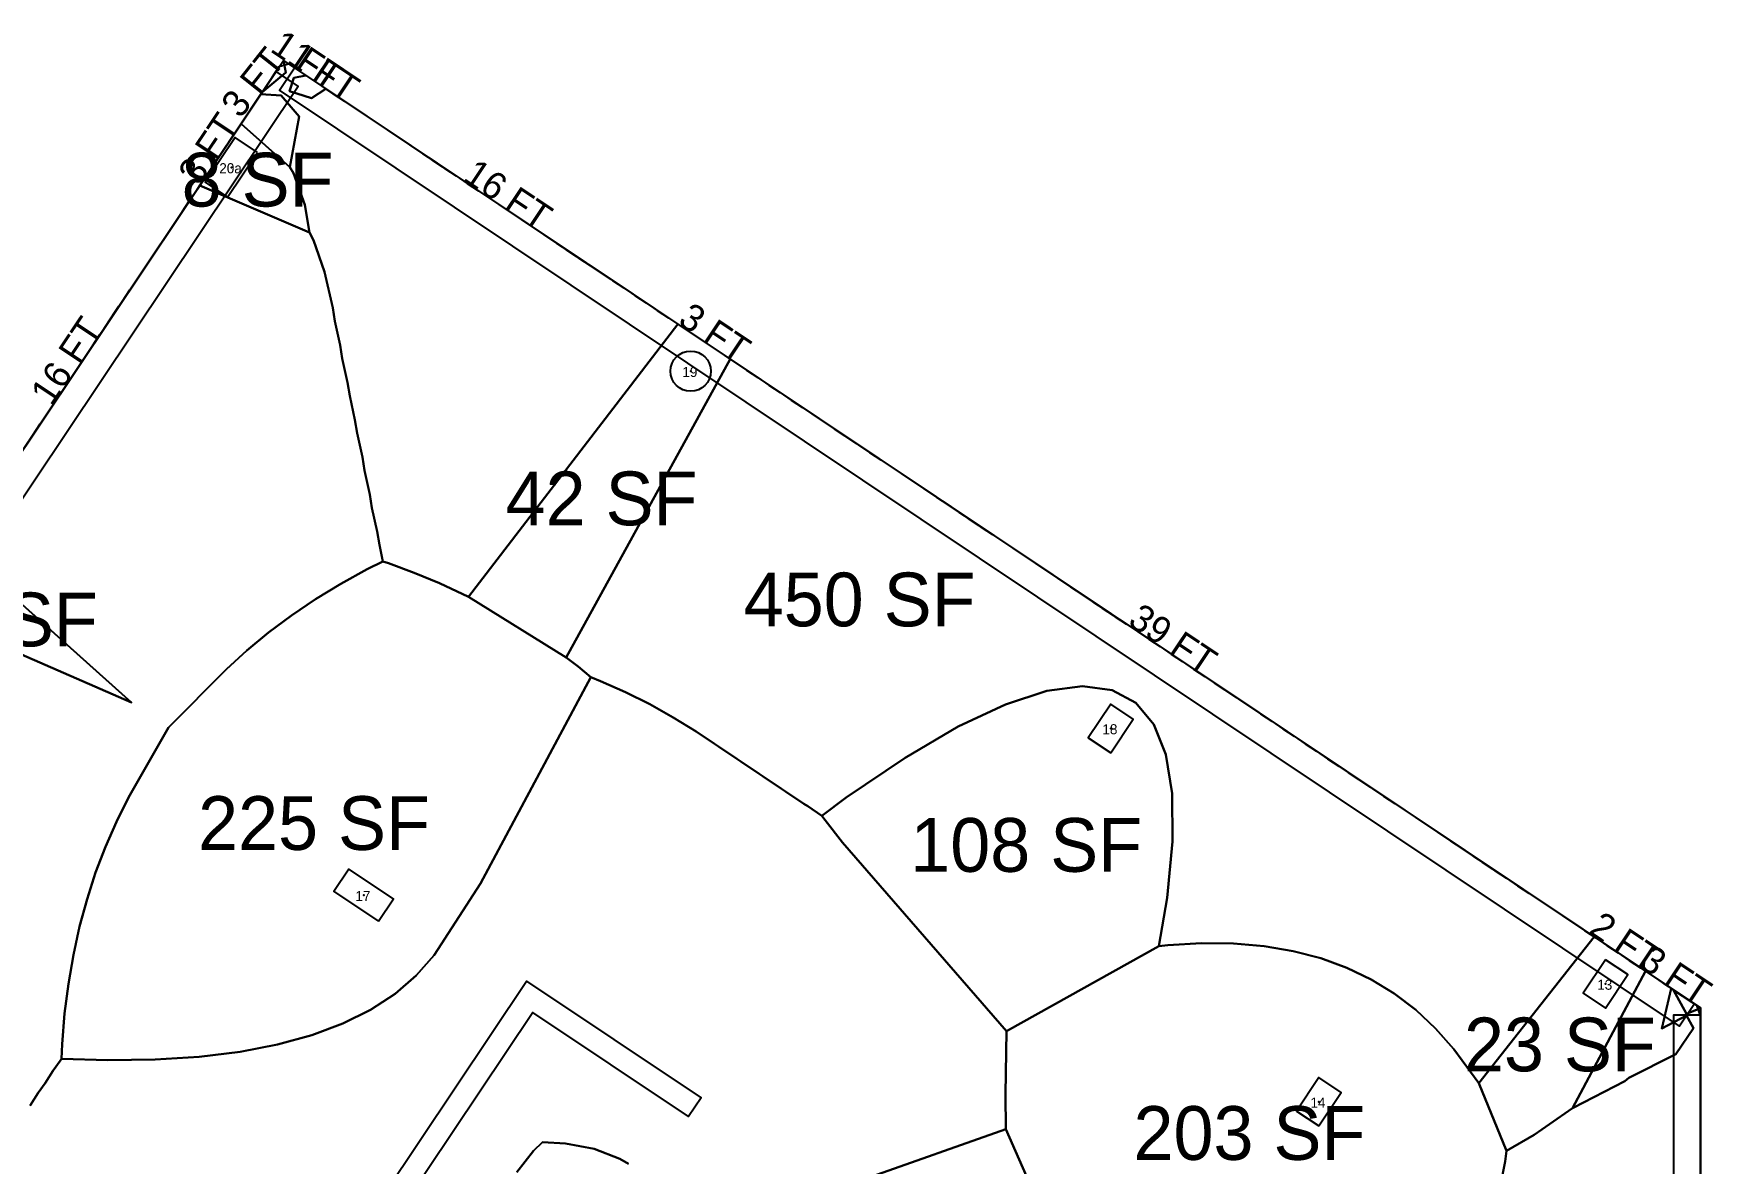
# Model space of a CAD drawing. Header units: metres. Extents: x 12833 to 16306, y 7445 to 23389.
# Drawn here: x 15535 to 16285, y 7960 to 8465 of the extents above; entities that cross this region are included whole.
import ezdxf
from ezdxf.enums import TextEntityAlignment as Align

# ---------------------------------------------------------------- set-up
doc = ezdxf.new("R2010")
doc.units = ezdxf.units.M
for name, color, linetype in [('BOUNDARY', 5, 'Continuous'), ('COLS', 92, 'Continuous'), ('FLOOR_0_AREA_LABELS', 3, 'Continuous'), ('FLOOR_0_BOUNDARY', 5, 'Continuous'), ('FLOOR_0_COLUMNS', 7, 'Continuous'), ('FLOOR_0_FASCADE_COLUMNS', 30, 'Continuous'), ('FLOOR_0_FASCADE_WALLS', 4, 'Continuous'), ('FLOOR_0_LARGE_TRIBUTARY', 6, 'Continuous'), ('FLOOR_0_TRIBUTARY_COL_16', 2, 'Continuous'), ('FLOOR_0_TRIBUTARY_COL_17', 2, 'Continuous'), ('FLOOR_0_TRIBUTARY_COL_18', 2, 'Continuous'), ('FLOOR_0_TRIBUTARY_COL_19', 2, 'Continuous'), ('FLOOR_0_TRIBUTARY_COL_6', 2, 'Continuous'), ('FLOOR_0_TRIBUTARY_COL_7', 2, 'Continuous'), ('FLOOR_0_TRIBUTARY_COL_8', 2, 'Continuous'), ('FLOOR_0_WALL_TRIBUTARY_3', 1, 'Continuous'), ('FLOOR_0_WALL_TRIBUTARY_4', 1, 'Continuous'), ('FLOOR_0_WALL_TRIBUTARY_5', 1, 'Continuous'), ('FLOOR_0_WALL_TRIBUTARY_6', 1, 'Continuous'), ('FLOOR_0_WALL_TRIBUTARY_7', 1, 'Continuous'), ('WALL', 4, 'Continuous')]:
    doc.layers.add(name, color=color, linetype=linetype)
doc.layers.add('COLUMN NUMBER', color=6, linetype='Continuous', lineweight=9)

msp = doc.modelspace()

# ---------------------------------------------------------------- linework, layer by layer
at = {"layer": 'BOUNDARY'}
msp.add_lwpolyline([(15171.41, 7741.7), (15646.93, 8452.61), (16279.42, 8029.55), (16279.42, 7480.93), (15171.41, 7480.93), (15171.41, 7741.7)], close=True, dxfattribs=at)
at = {"layer": 'COLS'}
for points in [[(15635.35, 8411.48), (15625.38, 8418.15), (15612.03, 8398.2), (15622.01, 8391.53)], [(16016.16, 8143.53), (16026.16, 8158.49), (16016.19, 8165.16), (16006.18, 8150.2)], [(15689.4, 8068.24), (15696.07, 8078.22), (15676.12, 8091.56), (15669.45, 8081.59)], [(16237.07, 8051.11), (16227.06, 8036.15), (16237.03, 8029.47), (16247.04, 8044.44)], [(16109.02, 7976.86), (16119.03, 7991.82), (16109.06, 7998.49), (16099.05, 7983.53)]]:
    msp.add_lwpolyline(points, close=True, dxfattribs=at)
msp.add_circle((15828.71, 8313.87), 9, dxfattribs=at)
at = {"layer": 'FLOOR_0_BOUNDARY'}
msp.add_lwpolyline([(15171.41, 7741.7), (15646.93, 8452.61), (16279.42, 8029.55), (16279.42, 7480.93), (15171.41, 7480.93), (15171.41, 7741.7)], close=True, dxfattribs=at)
at = {"layer": 'FLOOR_0_COLUMNS'}
for p in [(15623.69, 8404.84), (15828.71, 8313.87), (16016.17, 8154.35), (15682.76, 8079.9), (16237.05, 8040.29), (16109.04, 7987.67)]:
    msp.add_point(p, dxfattribs=at)
at = {"layer": 'FLOOR_0_FASCADE_COLUMNS'}
for points in [[(15608.41, 8395.02), (15611.74, 8400.01), (15615.08, 8405), (15618.42, 8409.99), (15621.75, 8414.97), (15625.09, 8419.96), (15628.42, 8424.95)], [(15823.74, 8334.34), (15828.73, 8331.01), (15833.71, 8327.67), (15838.7, 8324.33), (15843.69, 8321), (15848.68, 8317.66)], [(16232.69, 8060.8), (16237.68, 8057.47), (16242.66, 8054.13), (16247.65, 8050.8), (16252.64, 8047.46)]]:
    msp.add_lwpolyline(points, dxfattribs=at)
at = {"layer": 'FLOOR_0_FASCADE_WALLS'}
for points in [[(15628.42, 8424.95), (15631.76, 8429.93), (15635.1, 8434.92), (15638.43, 8439.91), (15641.77, 8444.9), (15645.1, 8449.88), (15649.19, 8451.1)], [(15649.19, 8451.1), (15654.17, 8447.76), (15659.16, 8444.42)], [(15659.16, 8444.42), (15664.15, 8441.09)], [(15664.15, 8441.09), (15669.14, 8437.75), (15674.12, 8434.42), (15679.11, 8431.08), (15684.1, 8427.75), (15689.09, 8424.41), (15694.07, 8421.07), (15699.06, 8417.74), (15704.05, 8414.4), (15709.03, 8411.07), (15714.02, 8407.73), (15719.01, 8404.39), (15724, 8401.06), (15728.98, 8397.72), (15733.97, 8394.39), (15738.96, 8391.05), (15743.94, 8387.72), (15748.93, 8384.38), (15753.92, 8381.04), (15758.91, 8377.71), (15763.89, 8374.37), (15768.88, 8371.04), (15773.87, 8367.7), (15778.85, 8364.36), (15783.84, 8361.03), (15788.83, 8357.69), (15793.82, 8354.36), (15798.8, 8351.02), (15803.79, 8347.69), (15808.78, 8344.35), (15813.77, 8341.01), (15818.75, 8337.68), (15823.74, 8334.34)], [(15535.02, 8285.31), (15538.36, 8290.29), (15541.69, 8295.28), (15545.03, 8300.27), (15548.36, 8305.25), (15551.7, 8310.24), (15555.03, 8315.23), (15558.37, 8320.22), (15561.71, 8325.2), (15565.04, 8330.19), (15568.38, 8335.18), (15571.71, 8340.17), (15575.05, 8345.15), (15578.39, 8350.14), (15581.72, 8355.13), (15585.06, 8360.11), (15588.39, 8365.1), (15591.73, 8370.09), (15595.07, 8375.08), (15598.4, 8380.06), (15601.74, 8385.05), (15605.07, 8390.04), (15608.41, 8395.02)], [(15848.68, 8317.66), (15853.66, 8314.33), (15858.65, 8310.99), (15863.64, 8307.66), (15868.62, 8304.32), (15873.61, 8300.98), (15878.6, 8297.65), (15883.59, 8294.31), (15888.57, 8290.98), (15893.56, 8287.64), (15898.55, 8284.3), (15903.53, 8280.97), (15908.52, 8277.63), (15913.51, 8274.3), (15918.5, 8270.96), (15923.48, 8267.63), (15928.47, 8264.29), (15933.46, 8260.95), (15938.44, 8257.62), (15943.43, 8254.28), (15948.42, 8250.95), (15953.41, 8247.61), (15958.39, 8244.27), (15963.38, 8240.94), (15968.37, 8237.6), (15973.36, 8234.27), (15978.34, 8230.93), (15983.33, 8227.6), (15988.32, 8224.26), (15993.3, 8220.92), (15998.29, 8217.59), (16003.28, 8214.25), (16008.27, 8210.92), (16013.25, 8207.58), (16018.24, 8204.24), (16023.23, 8200.91), (16028.21, 8197.57), (16033.2, 8194.24), (16038.19, 8190.9), (16043.18, 8187.57), (16048.16, 8184.23), (16053.15, 8180.89), (16058.14, 8177.56), (16063.12, 8174.22), (16068.11, 8170.89), (16073.1, 8167.55), (16078.09, 8164.21), (16083.07, 8160.88), (16088.06, 8157.54), (16093.05, 8154.21), (16098.04, 8150.87), (16103.02, 8147.53), (16108.01, 8144.2), (16113, 8140.86), (16117.98, 8137.53), (16122.97, 8134.19), (16127.96, 8130.86), (16132.95, 8127.52), (16137.93, 8124.18), (16142.92, 8120.85), (16147.91, 8117.51), (16152.89, 8114.18), (16157.88, 8110.84), (16162.87, 8107.5), (16167.86, 8104.17), (16172.84, 8100.83), (16177.83, 8097.5), (16182.82, 8094.16), (16187.8, 8090.83), (16192.79, 8087.49), (16197.78, 8084.15), (16202.77, 8080.82), (16207.75, 8077.48), (16212.74, 8074.15), (16217.73, 8070.81), (16222.72, 8067.47), (16227.7, 8064.14), (16232.69, 8060.8)], [(16252.64, 8047.46), (16257.63, 8044.12), (16262.61, 8040.79), (16267.6, 8037.45), (16272.59, 8034.12), (16277.57, 8030.78)], [(16277.57, 8030.78), (16279.42, 8025.77), (16279.42, 8019.77), (16279.42, 8013.77), (16279.42, 8007.77), (16279.42, 8001.77), (16279.42, 7995.77), (16279.42, 7989.77), (16279.42, 7983.77), (16279.42, 7977.77), (16279.42, 7971.77), (16279.42, 7965.77), (16279.42, 7959.77)]]:
    msp.add_lwpolyline(points, dxfattribs=at)
at = {"layer": 'FLOOR_0_LARGE_TRIBUTARY'}
for points in [[(15705.36, 8223.89), (15693.77, 8228.14), (15691.33, 8228.93), (15689.77, 8236.27), (15688.75, 8242.23), (15686.46, 8252.92), (15685.46, 8258.88), (15683.14, 8269.58), (15682.16, 8275.54), (15679.83, 8286.23), (15678.87, 8292.2), (15676.51, 8302.89), (15675.58, 8308.87), (15673.19, 8319.55), (15672.29, 8325.54), (15669.86, 8336.21), (15669.01, 8342.21), (15665.28, 8358.21), (15660.33, 8372.4), (15658.61, 8375.85), (15656.45, 8388.19), (15651.48, 8402.34), (15649.84, 8404.99), (15653.89, 8427.52), (15645.91, 8436.99), (15636.85, 8437.54), (15637.33, 8438.27), (15647.99, 8447.25), (15646.93, 8452.61), (15646.93, 8452.61), (15656.9, 8445.94), (15651.54, 8444.87), (15649.64, 8438.92), (15659.43, 8435.81), (15665.88, 8439.93), (15673.3, 8434.97), (15683.28, 8428.29), (15693.25, 8421.62), (15703.23, 8414.95), (15713.2, 8408.28), (15723.17, 8401.61), (15733.15, 8394.94), (15743.12, 8388.26), (15753.1, 8381.59), (15763.07, 8374.92), (15773.05, 8368.25), (15783.02, 8361.58), (15793, 8354.91), (15802.97, 8348.23), (15823.01, 8334.83), (15729.61, 8213.18), (15716.66, 8219.2), (15705.36, 8223.89)], [(15647.99, 8447.25), (15637.33, 8438.27), (15646.93, 8452.61), (15647.99, 8447.25)], [(15651.54, 8444.87), (15656.9, 8445.94), (15665.88, 8439.93), (15659.43, 8435.81), (15649.64, 8438.92), (15651.54, 8444.87)], [(15636.85, 8437.54), (15645.91, 8436.99), (15653.89, 8427.52), (15649.84, 8404.99), (15628.03, 8424.36), (15636.85, 8437.54)], [(15729.61, 8213.18), (15823.01, 8334.83), (15846.27, 8319.27), (15773.2, 8185.99), (15729.61, 8213.18)], [(15862.82, 8308.2), (15872.79, 8301.53), (15882.76, 8294.86), (15892.74, 8288.19), (15902.71, 8281.52), (15912.69, 8274.85), (15922.66, 8268.17), (15932.64, 8261.5), (15942.61, 8254.83), (15952.59, 8248.16), (15962.56, 8241.49), (15972.53, 8234.82), (15982.51, 8228.14), (15992.48, 8221.47), (16002.46, 8214.8), (16012.43, 8208.13), (16022.41, 8201.46), (16032.38, 8194.79), (16042.36, 8188.11), (16052.33, 8181.44), (16062.3, 8174.77), (16072.28, 8168.1), (16082.25, 8161.43), (16092.23, 8154.76), (16102.2, 8148.08), (16112.18, 8141.41), (16122.15, 8134.74), (16132.12, 8128.07), (16142.1, 8121.4), (16152.07, 8114.73), (16162.05, 8108.05), (16172.02, 8101.38), (16182, 8094.71), (16191.97, 8088.04), (16201.95, 8081.37), (16211.92, 8074.7), (16231.9, 8061.33), (16180.46, 7995.94), (16169.4, 8011.13), (16161.19, 8020.44), (16152.31, 8028.74), (16142.74, 8036.01), (16132.48, 8042.27), (16121.55, 8047.51), (16109.94, 8051.73), (16097.65, 8054.94), (16084.67, 8057.12), (16071.01, 8058.29), (16056.68, 8058.44), (16041.66, 8057.57), (16037.6, 8057.08), (16041.36, 8078.7), (16043.8, 8103.93), (16043.62, 8125.26), (16040.83, 8142.67), (16035.43, 8156.18), (16027.42, 8165.78), (16016.79, 8171.47), (16003.54, 8173.25), (15987.68, 8171.13), (15969.21, 8165.09), (15948.12, 8155.15), (15924.42, 8141.3), (15898.1, 8123.54), (15887.21, 8115.38), (15881.03, 8119.59), (15879.17, 8120.74), (15871.05, 8126.27), (15869.2, 8127.41), (15861.08, 8132.94), (15859.22, 8134.08), (15851.1, 8139.61), (15849.25, 8140.76), (15841.13, 8146.28), (15839.27, 8147.43), (15831.16, 8152.95), (15820.94, 8159.26), (15810.42, 8165.13), (15799.61, 8170.54), (15788.5, 8175.52), (15784.2, 8177.23), (15778.42, 8182.03), (15773.2, 8185.99), (15846.27, 8319.27), (15862.82, 8308.2)], [(15548.11, 8013.41), (15549.28, 8027.07), (15550.98, 8040.36), (15553.21, 8053.31), (15555.98, 8065.9), (15559.28, 8078.13), (15563.11, 8090), (15567.47, 8101.52), (15572.36, 8112.69), (15577.78, 8123.5), (15595.65, 8154.85), (15621.5, 8180.87), (15630.65, 8189.19), (15640.33, 8197.15), (15650.55, 8204.76), (15661.29, 8212.01), (15672.57, 8218.9), (15684.38, 8225.44), (15691.33, 8228.93), (15693.77, 8228.14), (15705.36, 8223.89), (15716.66, 8219.2), (15729.61, 8213.18), (15773.2, 8185.99), (15778.42, 8182.03), (15784.2, 8177.23), (15734.89, 8085.14), (15714.18, 8053.15), (15706.19, 8044.05), (15696.75, 8035.93), (15685.83, 8028.79), (15673.46, 8022.63), (15659.63, 8017.45), (15644.33, 8013.25), (15627.56, 8010.02), (15609.34, 8007.78), (15589.65, 8006.51), (15568.5, 8006.22), (15547.81, 8006.85), (15548.11, 8013.41)], [(15898.1, 8123.54), (15924.42, 8141.3), (15948.12, 8155.15), (15969.21, 8165.09), (15987.68, 8171.13), (16003.54, 8173.25), (16016.79, 8171.47), (16027.42, 8165.78), (16035.43, 8156.18), (16040.83, 8142.67), (16043.62, 8125.26), (16043.8, 8103.93), (16041.36, 8078.7), (16037.6, 8057.08), (15969.61, 8019.19), (15896.49, 8103.46), (15888.67, 8113.36), (15887.21, 8115.38), (15898.1, 8123.54)], [(16222.63, 7984.94), (16222.34, 7984.83), (16254.86, 8045.97), (16266.33, 8038.3), (16262.19, 8020.34), (16273.12, 8026.18), (16276.36, 8020.5), (16268.42, 8008.94), (16247.45, 7998.31), (16245.67, 7996.94), (16222.63, 7984.94)], [(16279.42, 8029.55), (16279.42, 8029.51), (16273.12, 8026.9), (16267.42, 8037.57), (16279.42, 8029.55)]]:
    msp.add_lwpolyline(points, close=True, dxfattribs=at)
for points in [[(15533.51, 8283.04), (15540.18, 8293.02), (15546.85, 8302.99), (15553.52, 8312.97), (15560.19, 8322.94), (15566.87, 8332.92), (15573.54, 8342.89), (15580.21, 8352.87), (15586.88, 8362.84), (15593.55, 8372.81), (15600.22, 8382.79), (15609.61, 8396.82), (15658.61, 8375.85), (15660.33, 8372.4), (15665.28, 8358.21), (15669.01, 8342.21), (15669.86, 8336.21), (15672.29, 8325.54), (15673.19, 8319.55), (15675.58, 8308.87), (15676.51, 8302.89), (15678.87, 8292.2), (15679.83, 8286.23), (15682.16, 8275.54), (15683.14, 8269.58), (15685.46, 8258.88), (15686.46, 8252.92), (15688.75, 8242.23), (15689.77, 8236.27), (15691.33, 8228.93), (15684.38, 8225.44), (15672.57, 8218.9), (15661.29, 8212.01), (15650.55, 8204.76), (15640.33, 8197.15), (15630.65, 8189.19), (15621.5, 8180.87), (15595.65, 8154.85), (15577.78, 8123.5), (15572.36, 8112.69), (15567.47, 8101.52), (15563.11, 8090), (15559.28, 8078.13), (15555.98, 8065.9), (15553.21, 8053.31), (15550.98, 8040.36), (15549.28, 8027.07), (15548.11, 8013.41), (15547.81, 8006.85), (15547.26, 8005.99), (15544.19, 8001.6), (15540.59, 7996.01), (15537.51, 7991.63), (15533.92, 7986.04)], [(15483.17, 8207.78), (15579.07, 8165.94), (15501.57, 8235.29)], [(15533.92, 7986.04), (15537.51, 7991.63), (15540.59, 7996.01), (15544.19, 8001.6), (15547.26, 8005.99), (15547.81, 8006.85), (15568.5, 8006.22), (15589.65, 8006.51), (15609.34, 8007.78), (15627.56, 8010.02), (15644.33, 8013.25), (15659.63, 8017.45), (15673.46, 8022.63), (15685.83, 8028.79), (15696.75, 8035.93), (15706.19, 8044.05), (15714.18, 8053.15), (15734.89, 8085.14), (15784.2, 8177.23), (15788.5, 8175.52), (15799.61, 8170.54), (15810.42, 8165.13), (15820.94, 8159.26), (15831.16, 8152.95), (15839.27, 8147.43), (15841.13, 8146.28), (15849.25, 8140.76), (15851.1, 8139.61), (15859.22, 8134.08), (15861.08, 8132.94), (15869.2, 8127.41), (15871.05, 8126.27), (15879.17, 8120.74), (15881.03, 8119.59), (15887.21, 8115.38), (15888.67, 8113.36), (15896.49, 8103.46), (15969.61, 8019.19), (15969.16, 7991.03), (15969.39, 7975.51), (15907.01, 7953.36)], [(16005.08, 7894.12), (15969.39, 7975.51), (15969.16, 7991.03), (15969.61, 8019.19), (15969.61, 8019.19), (16037.6, 8057.08), (16041.66, 8057.57), (16056.68, 8058.44), (16071.01, 8058.29), (16084.67, 8057.12), (16097.65, 8054.94), (16109.94, 8051.73), (16121.55, 8047.51), (16132.48, 8042.27), (16142.74, 8036.01), (16152.31, 8028.74), (16161.19, 8020.44), (16169.4, 8011.13), (16180.46, 7995.94), (16192.83, 7965.84), (16192.24, 7960.94), (16189.93, 7948.94)], [(16189.93, 7948.94), (16192.24, 7960.94), (16192.83, 7965.84), (16205.13, 7972.94), (16222.34, 7984.83), (16222.63, 7984.94), (16245.67, 7996.94), (16247.45, 7998.31), (16268.42, 8008.94), (16276.36, 8020.5), (16273.12, 8026.18), (16262.19, 8020.34), (16266.33, 8038.3), (16267.42, 8037.57), (16273.12, 8026.9), (16279.42, 8029.51), (16279.42, 8020.66), (16279.42, 8008.94), (16279.42, 7996.94), (16279.42, 7984.94), (16279.42, 7972.94), (16279.42, 7960.94), (16279.42, 7948.94)], [(15907.01, 7953.36), (15969.39, 7975.51), (16005.08, 7894.12)], [(15751.04, 7956.31), (15758.56, 7965.71), (15762.6, 7969.57), (15772.8, 7969.09), (15785.56, 7966.59), (15797.09, 7962.23), (15800.94, 7959.91)], [(15800.94, 7959.91), (15797.09, 7962.23), (15785.56, 7966.59), (15772.8, 7969.09), (15762.6, 7969.57), (15758.56, 7965.71), (15751.04, 7956.31)]]:
    msp.add_lwpolyline(points, dxfattribs=at)
at = {"layer": 'FLOOR_0_TRIBUTARY_COL_16'}
msp.add_lwpolyline([(16005.08, 7894.12), (15969.39, 7975.51), (15969.16, 7991.03), (15969.61, 8019.19), (15969.61, 8019.19), (16037.6, 8057.08), (16041.66, 8057.57), (16056.68, 8058.44), (16071.01, 8058.29), (16084.67, 8057.12), (16097.65, 8054.94), (16109.94, 8051.73), (16121.55, 8047.51), (16132.48, 8042.27), (16142.74, 8036.01), (16152.31, 8028.74), (16161.19, 8020.44), (16169.4, 8011.13), (16180.46, 7995.94), (16192.83, 7965.84), (16192.24, 7960.94), (16189.93, 7948.94)], dxfattribs=at)
at = {"layer": 'FLOOR_0_TRIBUTARY_COL_17'}
msp.add_lwpolyline([(15548.11, 8013.41), (15549.28, 8027.07), (15550.98, 8040.36), (15553.21, 8053.31), (15555.98, 8065.9), (15559.28, 8078.13), (15563.11, 8090), (15567.47, 8101.52), (15572.36, 8112.69), (15577.78, 8123.5), (15595.65, 8154.85), (15621.5, 8180.87), (15630.65, 8189.19), (15640.33, 8197.15), (15650.55, 8204.76), (15661.29, 8212.01), (15672.57, 8218.9), (15684.38, 8225.44), (15691.33, 8228.93), (15693.77, 8228.14), (15705.36, 8223.89), (15716.66, 8219.2), (15729.61, 8213.18), (15773.2, 8185.99), (15778.42, 8182.03), (15784.2, 8177.23), (15734.89, 8085.14), (15714.18, 8053.15), (15706.19, 8044.05), (15696.75, 8035.93), (15685.83, 8028.79), (15673.46, 8022.63), (15659.63, 8017.45), (15644.33, 8013.25), (15627.56, 8010.02), (15609.34, 8007.78), (15589.65, 8006.51), (15568.5, 8006.22), (15547.81, 8006.85), (15548.11, 8013.41)], close=True, dxfattribs=at)
at = {"layer": 'FLOOR_0_TRIBUTARY_COL_18'}
msp.add_lwpolyline([(15898.1, 8123.54), (15924.42, 8141.3), (15948.12, 8155.15), (15969.21, 8165.09), (15987.68, 8171.13), (16003.54, 8173.25), (16016.79, 8171.47), (16027.42, 8165.78), (16035.43, 8156.18), (16040.83, 8142.67), (16043.62, 8125.26), (16043.8, 8103.93), (16041.36, 8078.7), (16037.6, 8057.08), (15969.61, 8019.19), (15896.49, 8103.46), (15888.67, 8113.36), (15887.21, 8115.38), (15898.1, 8123.54)], close=True, dxfattribs=at)
at = {"layer": 'FLOOR_0_TRIBUTARY_COL_19'}
msp.add_lwpolyline([(15729.61, 8213.18), (15823.01, 8334.83), (15846.27, 8319.27), (15773.2, 8185.99), (15729.61, 8213.18)], close=True, dxfattribs=at)
at = {"layer": 'FLOOR_0_TRIBUTARY_COL_6'}
msp.add_lwpolyline([(15579.07, 8165.94), (15483.17, 8207.78), (15501.57, 8235.29), (15579.07, 8165.94)], close=True, dxfattribs=at)
at = {"layer": 'FLOOR_0_TRIBUTARY_COL_7'}
msp.add_lwpolyline([(15649.84, 8404.99), (15651.48, 8402.34), (15656.45, 8388.19), (15658.61, 8375.85), (15609.61, 8396.82), (15628.03, 8424.36), (15649.84, 8404.99)], close=True, dxfattribs=at)
at = {"layer": 'FLOOR_0_TRIBUTARY_COL_8'}
msp.add_lwpolyline([(16180.46, 7995.94), (16231.9, 8061.33), (16254.86, 8045.97), (16222.34, 7984.83), (16205.13, 7972.94), (16192.83, 7965.84), (16180.46, 7995.94)], close=True, dxfattribs=at)
at = {"layer": 'FLOOR_0_WALL_TRIBUTARY_3'}
msp.add_lwpolyline([(16189.93, 7948.94), (16192.24, 7960.94), (16192.83, 7965.84), (16205.13, 7972.94), (16222.34, 7984.83), (16222.63, 7984.94), (16245.67, 7996.94), (16247.45, 7998.31), (16268.42, 8008.94), (16276.36, 8020.5), (16273.12, 8026.18), (16262.19, 8020.34), (16266.33, 8038.3), (16267.42, 8037.57), (16273.12, 8026.9), (16279.42, 8029.51), (16279.42, 8020.66), (16279.42, 8008.94), (16279.42, 7996.94), (16279.42, 7984.94), (16279.42, 7972.94), (16279.42, 7960.94), (16279.42, 7948.94)], dxfattribs=at)
at = {"layer": 'FLOOR_0_WALL_TRIBUTARY_4'}
for points in [[(15705.36, 8223.89), (15693.77, 8228.14), (15691.33, 8228.93), (15689.77, 8236.27), (15688.75, 8242.23), (15686.46, 8252.92), (15685.46, 8258.88), (15683.14, 8269.58), (15682.16, 8275.54), (15679.83, 8286.23), (15678.87, 8292.2), (15676.51, 8302.89), (15675.58, 8308.87), (15673.19, 8319.55), (15672.29, 8325.54), (15669.86, 8336.21), (15669.01, 8342.21), (15665.28, 8358.21), (15660.33, 8372.4), (15658.61, 8375.85), (15656.45, 8388.19), (15651.48, 8402.34), (15649.84, 8404.99), (15653.89, 8427.52), (15645.91, 8436.99), (15636.85, 8437.54), (15637.33, 8438.27), (15647.99, 8447.25), (15646.93, 8452.61), (15646.93, 8452.61), (15656.9, 8445.94), (15651.54, 8444.87), (15649.64, 8438.92), (15659.43, 8435.81), (15665.88, 8439.93), (15673.3, 8434.97), (15683.28, 8428.29), (15693.25, 8421.62), (15703.23, 8414.95), (15713.2, 8408.28), (15723.17, 8401.61), (15733.15, 8394.94), (15743.12, 8388.26), (15753.1, 8381.59), (15763.07, 8374.92), (15773.05, 8368.25), (15783.02, 8361.58), (15793, 8354.91), (15802.97, 8348.23), (15823.01, 8334.83), (15729.61, 8213.18), (15716.66, 8219.2), (15705.36, 8223.89)], [(15862.82, 8308.2), (15872.79, 8301.53), (15882.76, 8294.86), (15892.74, 8288.19), (15902.71, 8281.52), (15912.69, 8274.85), (15922.66, 8268.17), (15932.64, 8261.5), (15942.61, 8254.83), (15952.59, 8248.16), (15962.56, 8241.49), (15972.53, 8234.82), (15982.51, 8228.14), (15992.48, 8221.47), (16002.46, 8214.8), (16012.43, 8208.13), (16022.41, 8201.46), (16032.38, 8194.79), (16042.36, 8188.11), (16052.33, 8181.44), (16062.3, 8174.77), (16072.28, 8168.1), (16082.25, 8161.43), (16092.23, 8154.76), (16102.2, 8148.08), (16112.18, 8141.41), (16122.15, 8134.74), (16132.12, 8128.07), (16142.1, 8121.4), (16152.07, 8114.73), (16162.05, 8108.05), (16172.02, 8101.38), (16182, 8094.71), (16191.97, 8088.04), (16201.95, 8081.37), (16211.92, 8074.7), (16231.9, 8061.33), (16180.46, 7995.94), (16169.4, 8011.13), (16161.19, 8020.44), (16152.31, 8028.74), (16142.74, 8036.01), (16132.48, 8042.27), (16121.55, 8047.51), (16109.94, 8051.73), (16097.65, 8054.94), (16084.67, 8057.12), (16071.01, 8058.29), (16056.68, 8058.44), (16041.66, 8057.57), (16037.6, 8057.08), (16041.36, 8078.7), (16043.8, 8103.93), (16043.62, 8125.26), (16040.83, 8142.67), (16035.43, 8156.18), (16027.42, 8165.78), (16016.79, 8171.47), (16003.54, 8173.25), (15987.68, 8171.13), (15969.21, 8165.09), (15948.12, 8155.15), (15924.42, 8141.3), (15898.1, 8123.54), (15887.21, 8115.38), (15881.03, 8119.59), (15879.17, 8120.74), (15871.05, 8126.27), (15869.2, 8127.41), (15861.08, 8132.94), (15859.22, 8134.08), (15851.1, 8139.61), (15849.25, 8140.76), (15841.13, 8146.28), (15839.27, 8147.43), (15831.16, 8152.95), (15820.94, 8159.26), (15810.42, 8165.13), (15799.61, 8170.54), (15788.5, 8175.52), (15784.2, 8177.23), (15778.42, 8182.03), (15773.2, 8185.99), (15846.27, 8319.27), (15862.82, 8308.2)], [(16222.63, 7984.94), (16222.34, 7984.83), (16254.86, 8045.97), (16266.33, 8038.3), (16262.19, 8020.34), (16273.12, 8026.18), (16276.36, 8020.5), (16268.42, 8008.94), (16247.45, 7998.31), (16245.67, 7996.94), (16222.63, 7984.94)], [(16279.42, 8029.55), (16279.42, 8029.51), (16273.12, 8026.9), (16267.42, 8037.57), (16279.42, 8029.55)]]:
    msp.add_lwpolyline(points, close=True, dxfattribs=at)
at = {"layer": 'FLOOR_0_WALL_TRIBUTARY_5'}
for points in [[(15647.99, 8447.25), (15637.33, 8438.27), (15646.93, 8452.61), (15647.99, 8447.25)], [(15651.54, 8444.87), (15656.9, 8445.94), (15665.88, 8439.93), (15659.43, 8435.81), (15649.64, 8438.92), (15651.54, 8444.87)], [(15636.85, 8437.54), (15645.91, 8436.99), (15653.89, 8427.52), (15649.84, 8404.99), (15628.03, 8424.36), (15636.85, 8437.54)]]:
    msp.add_lwpolyline(points, close=True, dxfattribs=at)
for points in [[(15533.51, 8283.04), (15540.18, 8293.02), (15546.85, 8302.99), (15553.52, 8312.97), (15560.19, 8322.94), (15566.87, 8332.92), (15573.54, 8342.89), (15580.21, 8352.87), (15586.88, 8362.84), (15593.55, 8372.81), (15600.22, 8382.79), (15609.61, 8396.82), (15658.61, 8375.85), (15660.33, 8372.4), (15665.28, 8358.21), (15669.01, 8342.21), (15669.86, 8336.21), (15672.29, 8325.54), (15673.19, 8319.55), (15675.58, 8308.87), (15676.51, 8302.89), (15678.87, 8292.2), (15679.83, 8286.23), (15682.16, 8275.54), (15683.14, 8269.58), (15685.46, 8258.88), (15686.46, 8252.92), (15688.75, 8242.23), (15689.77, 8236.27), (15691.33, 8228.93), (15684.38, 8225.44), (15672.57, 8218.9), (15661.29, 8212.01), (15650.55, 8204.76), (15640.33, 8197.15), (15630.65, 8189.19), (15621.5, 8180.87), (15595.65, 8154.85), (15577.78, 8123.5), (15572.36, 8112.69), (15567.47, 8101.52), (15563.11, 8090), (15559.28, 8078.13), (15555.98, 8065.9), (15553.21, 8053.31), (15550.98, 8040.36), (15549.28, 8027.07), (15548.11, 8013.41), (15547.81, 8006.85), (15547.26, 8005.99), (15544.19, 8001.6), (15540.59, 7996.01), (15537.51, 7991.63), (15533.92, 7986.04)], [(15483.17, 8207.78), (15579.07, 8165.94), (15501.57, 8235.29)]]:
    msp.add_lwpolyline(points, dxfattribs=at)
at = {"layer": 'FLOOR_0_WALL_TRIBUTARY_6'}
for points in [[(15907.01, 7953.36), (15969.39, 7975.51), (16005.08, 7894.12)], [(15751.04, 7956.31), (15758.56, 7965.71), (15762.6, 7969.57), (15772.8, 7969.09), (15785.56, 7966.59), (15797.09, 7962.23), (15800.94, 7959.91)]]:
    msp.add_lwpolyline(points, dxfattribs=at)
at = {"layer": 'FLOOR_0_WALL_TRIBUTARY_7'}
for points in [[(15533.92, 7986.04), (15537.51, 7991.63), (15540.59, 7996.01), (15544.19, 8001.6), (15547.26, 8005.99), (15547.81, 8006.85), (15568.5, 8006.22), (15589.65, 8006.51), (15609.34, 8007.78), (15627.56, 8010.02), (15644.33, 8013.25), (15659.63, 8017.45), (15673.46, 8022.63), (15685.83, 8028.79), (15696.75, 8035.93), (15706.19, 8044.05), (15714.18, 8053.15), (15734.89, 8085.14), (15784.2, 8177.23), (15788.5, 8175.52), (15799.61, 8170.54), (15810.42, 8165.13), (15820.94, 8159.26), (15831.16, 8152.95), (15839.27, 8147.43), (15841.13, 8146.28), (15849.25, 8140.76), (15851.1, 8139.61), (15859.22, 8134.08), (15861.08, 8132.94), (15869.2, 8127.41), (15871.05, 8126.27), (15879.17, 8120.74), (15881.03, 8119.59), (15887.21, 8115.38), (15888.67, 8113.36), (15896.49, 8103.46), (15969.61, 8019.19), (15969.16, 7991.03), (15969.39, 7975.51), (15907.01, 7953.36)], [(15800.94, 7959.91), (15797.09, 7962.23), (15785.56, 7966.59), (15772.8, 7969.09), (15762.6, 7969.57), (15758.56, 7965.71), (15751.04, 7956.31)]]:
    msp.add_lwpolyline(points, dxfattribs=at)
at = {"layer": 'WALL'}
for points in [[(15643.59, 8447.62), (15653.56, 8440.95), (15182.4, 7736.54), (15172.43, 7743.22)], [(16276.75, 8031.33), (16270.08, 8021.36), (15645.24, 8439.3), (15651.91, 8449.27)], [(15605.2, 7798.8), (15596.89, 7804.36), (15755.49, 8041.48), (15833.36, 7989.39), (15827.8, 7981.08), (15758.24, 8027.6)], [(16267.42, 7486.94), (16279.42, 7486.94), (16279.42, 8026.34), (16267.42, 8026.34)]]:
    msp.add_lwpolyline(points, close=True, dxfattribs=at)

# ---------------------------------------------------------------- texts
at = {"layer": 'COLUMN NUMBER', "char_height": 4.5, "attachment_point": 1}
for s, insert, width in [('20a', (15618.31, 8406.73), 12.8775), ('19', (15825.01, 8315.77), 8.787), ('18', (16012.48, 8156.24), 8.787), ('17', (15679.06, 8081.79), 8.787), ('13', (16233.36, 8042.18), 8.787), ('14', (16105.35, 7989.57), 8.787)]:
    msp.add_mtext(s, dxfattribs=dict(at, insert=insert, width=width))
at = {"layer": 'FLOOR_0_AREA_LABELS'}
for s, p in [('8 SF', (15635.4, 8399.38)), ('42 SF', (15788.91, 8257.07)), ('450 SF', (15904.11, 8211.94)), ('12 SF', (15521.27, 8203.01)), ('225 SF', (15660.58, 8112.11)), ('108 SF', (15978.45, 8102.34)), ('23 SF', (16216.67, 8013.26)), ('203 SF', (16078.09, 7973.72))]:
    msp.add_text(s, height=24, dxfattribs=at).set_placement(p, align=Align.MIDDLE_CENTER)
at = {"layer": 'FLOOR_0_FASCADE_COLUMNS'}
for s, rotation, p in [('3 FT', 56.22219, (15613.43, 8413.32)), ('3 FT', -33.77781, (15839.54, 8330.99)), ('2 FT', -33.77781, (16246, 8059.12))]:
    msp.add_text(s, height=12, rotation=rotation, dxfattribs=at).set_placement(p, align=Align.MIDDLE_CENTER)
at = {"layer": 'FLOOR_0_FASCADE_WALLS'}
for s, rotation, p in [('3 FT', 51.54801, (15633.25, 8442.92)), ('1 FT', -33.77781, (15657.51, 8452.75)), ('1 FT', -33.77781, (15664.99, 8447.74)), ('16 FT', -33.77781, (15747.28, 8392.7)), ('16 FT', 56.22219, (15550.05, 8318.57)), ('39 FT', -33.77781, (16044.02, 8194.22)), ('3 FT', -33.77781, (16268.44, 8044.11))]:
    msp.add_text(s, height=12, rotation=rotation, dxfattribs=at).set_placement(p, align=Align.MIDDLE_CENTER)

doc.saveas('drawing.dxf')
